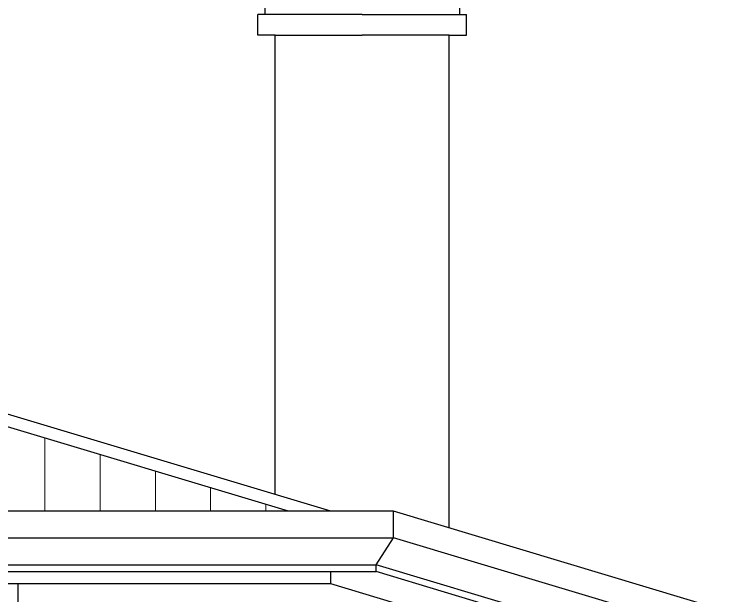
# Model space of a CAD drawing. Header units: millimetres. Extents: x 2002 to 2114, y 811 to 859.
# Drawn here: x 2017.095 to 2019.175, y 820.313 to 821.985 of the extents above; entities that cross this region are included whole.
import ezdxf

# ---------------------------------------------------------------- set-up
doc = ezdxf.new("R2010")
doc.units = ezdxf.units.MM
doc.header["$LTSCALE"] = 0.04
doc.layers.add('02', color=1, linetype='Continuous')
doc.layers.add('chiaro', color=252, linetype='Continuous')
doc.layers.add('0_Num_Penna__10', color=1, linetype='Continuous', lineweight=13)

msp = doc.modelspace()

# ---------------------------------------------------------------- hatches: boundary and pattern name
at = {"layer": '0_Num_Penna__10'}
h = msp.add_hatch(dxfattribs=at)
h.set_pattern_fill('ANSI31', color=256, scale=0.05, angle=45, style=0)
h.set_pattern_definition([(90, (-208.4922, -12.77513), (-0.15875, -2e-16), [])])
h.paths.add_polyline_path([(2016.7833, 820.5557), (2013.1051, 821.6592), (2009.4269, 820.5557)])
h.paths.add_polyline_path([(2011.9751, 821.2286), (2013.1051, 821.2286), (2014.2351, 821.2286), (2014.2351, 820.6014), (2011.9751, 820.6014)], flags=16)
h.paths.add_polyline_path([(2017.8833, 820.5557), (2013.6551, 821.8242), (2013.166, 821.6775), (2016.9051, 820.5557)])

# ---------------------------------------------------------------- linework, layer by layer
at = {"layer": '02'}
for p, q in [((2017.8151, 822.0047), (2017.8151, 821.9847)), ((2018.3751, 822.0047), (2018.3751, 821.9847)), ((2017.8151, 821.9847), (2017.7951, 821.9847)), ((2017.7951, 821.9247), (2017.7951, 821.9847)), ((2018.3751, 821.9847), (2018.3951, 821.9847)), ((2018.3951, 821.9247), (2018.3951, 821.9847)), ((2017.8451, 821.9247), (2017.7951, 821.9247)), ((2017.8451, 820.6037), (2017.8451, 821.9247)), ((2017.8451, 821.9247), (2018.0951, 821.9247)), ((2018.3451, 821.9247), (2018.0951, 821.9247)), ((2018.3451, 820.5077), (2018.3451, 821.9247)), ((2018.3451, 821.9247), (2018.3951, 821.9247)), ((2018.0051, 820.5557), (2013.6551, 821.8607)), ((2017.8833, 820.5557), (2013.6551, 821.8242)), ((2018.1851, 820.5557), (2009.1251, 820.5557)), ((2019.1751, 820.2587), (2018.1851, 820.5557)), ((2018.1351, 820.3819), (2018.1351, 820.4019)), ((2009.3051, 820.3819), (2018.1351, 820.3819)), ((2018.0051, 820.3469), (2018.0051, 820.3819)), ((2018.0051, 820.3819), (2018.1351, 820.3819)), ((2019.1251, 820.0849), (2018.1351, 820.3819)), ((2018.0051, 820.3469), (2009.3051, 820.3469)), ((2017.1051, 820.3469), (2017.1051, 817.5869)), ((2019.1251, 820.0109), (2018.0051, 820.3469))]:
    msp.add_line(p, q, dxfattribs=at)
msp.add_lwpolyline([(2018.1351, 820.4019), (2018.1851, 820.4795), (2018.1851, 820.5557)], dxfattribs=at)
at = {"layer": 'chiaro'}
for p, q in [((2018.0951, 821.9847), (2017.8151, 821.9847)), ((2018.0951, 821.9847), (2018.3751, 821.9847)), ((2009.1251, 820.4795), (2018.1851, 820.4795)), ((2019.1751, 820.1825), (2018.1851, 820.4795)), ((2009.1751, 820.4019), (2018.1351, 820.4019)), ((2019.1251, 820.1049), (2018.1351, 820.4019))]:
    msp.add_line(p, q, dxfattribs=at)

doc.saveas('drawing.dxf')
